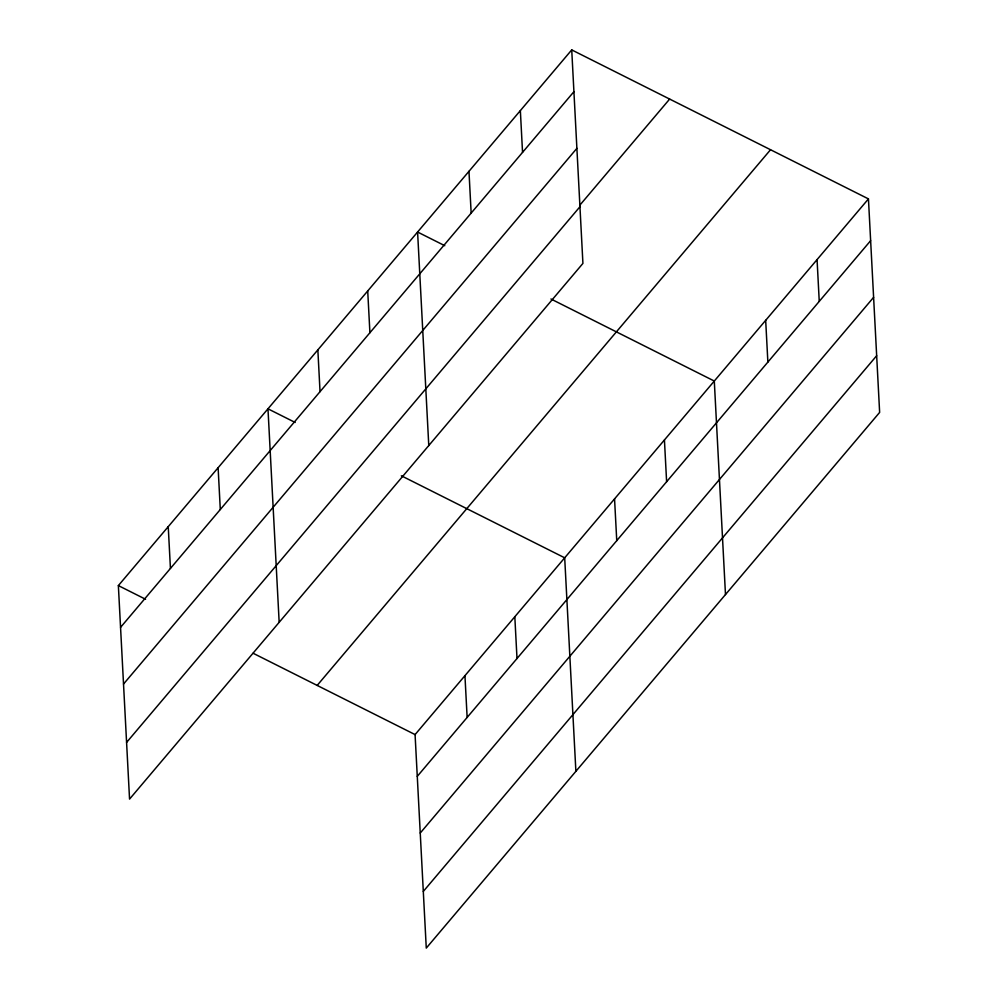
<?xml version="1.0" encoding="UTF-8"?>
<svg xmlns="http://www.w3.org/2000/svg" width="998" height="998" viewBox="0 0 998 998"><rect width="100%" height="100%" fill="white"/><g stroke="black" fill="none" stroke-linecap="round" stroke-linejoin="round"><path stroke-width="1.5" d="M571.729 49.9L582.919 263.41L129.553 799.099L118.363 585.589L571.729 49.9L868.447 198.901L879.637 412.411L426.271 948.1L415.081 734.59L868.447 198.901M120.558 627.368L573.925 91.679M123.527 684.042L576.894 148.34M579.726 205.314L669.646 99.076M126.584 742.425L579.95 206.736M317.164 685.426L770.531 149.737M417.264 776.369L870.63 240.68M420.233 833.043L873.599 297.354M423.302 891.426L876.656 355.737M444.784 245.695L417.588 232.035L428.778 445.545M550.946 299.001L714.294 381.036L725.484 594.546M295.171 422.466L267.975 408.818L279.166 622.315M401.333 475.784L564.693 557.82L575.883 771.317M118.363 585.589L145.571 599.249M253.093 653.241L415.081 734.59M817.063 259.617L819.246 301.384M765.678 320.333L767.874 362.099M664.431 439.968L666.614 481.735M614.556 498.888L616.752 540.667M520.357 110.616L522.54 152.382M514.818 616.739L517.001 658.518M468.973 171.319L471.156 213.098M464.943 675.671L467.139 717.437M367.713 290.967L369.909 332.733M317.851 349.886L320.034 391.665M218.113 467.738L220.296 509.516M168.238 526.67L170.433 568.436"/></g></svg>
